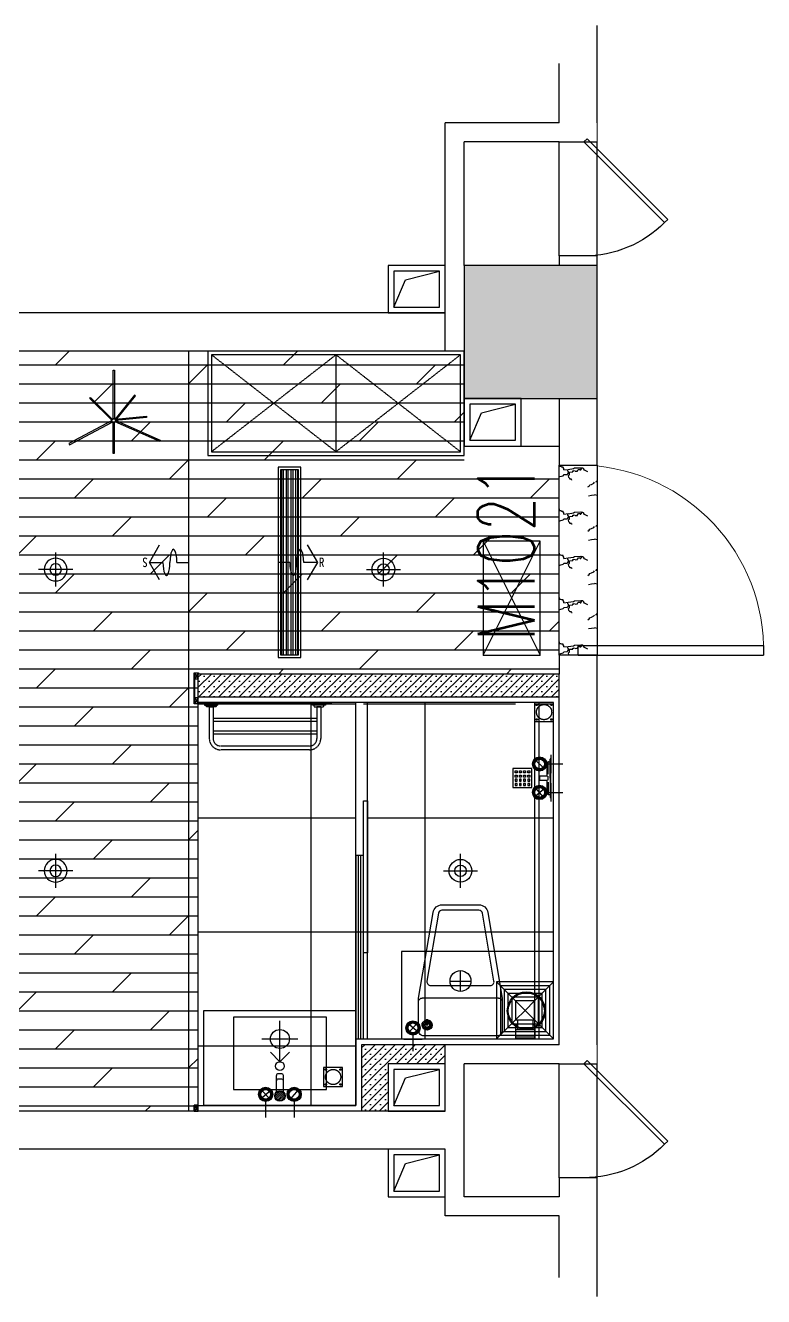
# Model space of a CAD drawing. Extents: x -153478 to 95136, y -45571 to 574449.
# Drawn here: x -2558 to 1326, y 8297 to 14986 of the extents above; entities that cross this region are included whole.
import ezdxf

# ---------------------------------------------------------------- set-up
doc = ezdxf.new("R2010")
doc.units = 0
doc.header["$LTSCALE"] = 10
doc.header["$MEASUREMENT"] = 0
doc.linetypes.add('DASH', pattern=[0.35, 0.25, -0.1])
doc.linetypes.add('HIDDENX2', pattern=[0.75, 0.5, -0.25])
doc.layers.get('0').update_dxf_attribs({"linetype": 'CONTINUOUS'})
for name, color, linetype in [('A 固定家具', 43, 'CONTINUOUS'), ('A 新建墙体', 160, 'CONTINUOUS'), ('A 活动家具', 43, 'CONTINUOUS'), ('A 装饰完成面', 6, 'CONTINUOUS'), ('A建筑墙体', 160, 'CONTINUOUS'), ('B门', 136, 'CONTINUOUS'), ('C地面分格', 136, 'CONTINUOUS'), ('C地面固定物', 30, 'CONTINUOUS'), ('C地面造型', 150, 'CONTINUOUS'), ('D天花分格', 136, 'CONTINUOUS'), ('D天花灯具', 1, 'CONTINUOUS'), ('D天花造型', 114, 'CONTINUOUS'), ('F-给排水点位', 1, 'CONTINUOUS'), ('K地漏', 43, 'CONTINUOUS'), ('PUB_HATCH', 251, 'CONTINUOUS'), ('WINDOW', 136, 'CONTINUOUS'), ('WINDOW_TEXT', 30, 'CONTINUOUS')]:
    doc.layers.add(name, color=color, linetype=linetype)
doc.layers.add('WALL', color=160, linetype='CONTINUOUS', lineweight=9)
doc.styles.add('-宋体', font='simhei.ttf', dxfattribs={"width": 0.8})
doc.styles.add('_TCH_WINDOW', font='SIMPLEX', dxfattribs={"height": 3.5, "bigfont": 'GBCBIG'})

# ---------------------------------------------------------------- blocks, each defined once
blk = doc.blocks.new('A$C653002DA')
at = {"color": 160}
for points in [[(0, 250), (0, 0), (300, 0), (300, 250)], [(30, 220), (30, 30), (270, 30), (270, 220)]]:
    blk.add_lwpolyline(points, close=True, dxfattribs=at)
at = {"color": 8}
blk.add_lwpolyline([(30, 30), (91.2, 175.1), (270, 220)], dxfattribs=at)
blk = doc.blocks.new('$DorLib2D$00000001')
for p, q in [((0.45, 0.975), (0.5, 0.975)), ((0.45, 0), (0.45, 0.975)), ((0.5, 0), (0.5, 0.975)), ((0.5, 0), (0.45, 0))]:
    blk.add_line(p, q)
at = {"lineweight": 13}
blk.add_arc((0.475, 0), 0.975, 91.46928, 180, dxfattribs=at)
blk = doc.blocks.new('_FZH')
at = {"color": 160}
blk.add_lwpolyline([(-0.5, -0.5), (0.5, -0.5), (0.5, 0.5), (-0.5, 0.5)], close=True, dxfattribs=at)
at = {"layer": 'PUB_HATCH', "color": 8}
blk.add_solid([(-0.5, -0.5), (0.5, -0.5), (-0.5, 0.5), (0.5, 0.5)], dxfattribs=at)
blk = doc.blocks.new('$DorLib2D$00000082')
for p, q in [((-0.207, 0.757), (-0.179, 0.785)), ((0.528, 0.078), (-0.179, 0.785)), ((0.5, 0.05), (-0.207, 0.757)), ((0.5, 0.05), (0.528, 0.078))]:
    blk.add_line(p, q)
blk.add_arc((0.5, 0.05), 1, 135, 180)
blk = doc.blocks.new('A$C55013820')
at = {"layer": 'A 活动家具', "linetype": 'Continuous'}
for p, q in [((0, 380), (0, 0)), ((490, 380), (0, 380)), ((226.6, 393.7), (226.6, 306.8)), ((263.4, 393.7), (263.4, 306.8)), ((490, 0), (490, 380)), ((235.8, 325.2), (254.2, 325.2)), ((235.8, 297.6), (254.2, 297.6)), ((0, 0), (490, 0))]:
    blk.add_line(p, q, dxfattribs=at)
for centre, radius in [((245, 414.2), 27.6), ((245, 256.8), 23)]:
    blk.add_circle(centre, radius, dxfattribs=at)
for centre, start, end in [((235.8, 334.3), 180, 270), ((235.8, 306.8), 180, 270), ((254.2, 334.3), 270, 0), ((254.2, 306.8), 270, 0)]:
    blk.add_arc(centre, 9.18, start, end, dxfattribs=at)
blk = doc.blocks.new('A$C106B13CD')
at = {"layer": 'A 活动家具'}
for p, q in [((200, 188), (0, 188)), ((200, 168), (0, 168)), ((200, 100), (0, 100)), ((20, 50), (20, 100)), ((180, 100), (180, 50))]:
    blk.add_line(p, q, dxfattribs=at)
blk.add_lwpolyline([(0, 60), (0, 190, -0.414214), (10, 200), (190, 200, -0.414214), (200, 190), (200, 60, -0.414214), (190, 50), (180, 50), (180, 8, -0.414214), (172, 0), (28, 0, -0.414214), (20, 8), (20, 50), (10, 50, -0.414214), (0, 60, -1)], format="xyb", dxfattribs=at)
blk = doc.blocks.new('4t3')
at = {"layer": 'A 活动家具', "ltscale": 0.25}
for p, q in [((-128005, 546315), (-128005, 546315)), ((-128005, 546188), (-128005, 546315)), ((-128001, 546318), (-127989, 546318)), ((-127985, 546145), (-127985, 546345)), ((-127981, 546348), (-127979, 546348)), ((-127975, 546303), (-127975, 546345)), ((-128375, 546245), (-128375, 546045)), ((-128175, 546245), (-128375, 546245)), ((-128351, 546221), (-128331, 546221)), ((-128351, 546201), (-128351, 546221)), ((-128331, 546201), (-128351, 546201)), ((-128331, 546221), (-128331, 546201)), ((-128307, 546221), (-128287, 546221)), ((-128307, 546201), (-128307, 546221)), ((-128287, 546201), (-128307, 546201)), ((-128287, 546221), (-128287, 546201)), ((-128263, 546221), (-128243, 546221)), ((-128263, 546201), (-128263, 546221)), ((-128243, 546201), (-128263, 546201)), ((-128243, 546221), (-128243, 546201)), ((-128219, 546221), (-128199, 546221)), ((-128219, 546201), (-128219, 546221)), ((-128199, 546201), (-128219, 546201)), ((-128199, 546221), (-128199, 546201)), ((-128175, 546045), (-128175, 546245)), ((-128015, 546165), (-128015, 546305)), ((-127981, 546203), (-127979, 546203)), ((-127979, 546203), (-127979, 546088)), ((-127975, 546303), (-127975, 546207)), ((-128375, 546045), (-128175, 546045)), ((-128351, 546177), (-128331, 546177)), ((-128351, 546157), (-128351, 546177)), ((-128331, 546157), (-128351, 546157)), ((-128351, 546133), (-128351, 546113)), ((-128331, 546133), (-128351, 546133)), ((-128351, 546113), (-128331, 546113)), ((-128351, 546089), (-128351, 546069)), ((-128331, 546089), (-128351, 546089)), ((-128351, 546069), (-128331, 546069)), ((-128331, 546177), (-128331, 546157)), ((-128331, 546113), (-128331, 546133)), ((-128331, 546069), (-128331, 546089)), ((-128307, 546177), (-128287, 546177)), ((-128307, 546157), (-128307, 546177)), ((-128287, 546157), (-128307, 546157)), ((-128307, 546133), (-128307, 546113)), ((-128287, 546133), (-128307, 546133)), ((-128307, 546113), (-128287, 546113)), ((-128307, 546089), (-128307, 546069)), ((-128287, 546089), (-128307, 546089)), ((-128307, 546069), (-128287, 546069)), ((-128287, 546177), (-128287, 546157)), ((-128287, 546113), (-128287, 546133)), ((-128287, 546069), (-128287, 546089)), ((-128263, 546177), (-128243, 546177)), ((-128263, 546157), (-128263, 546177)), ((-128243, 546157), (-128263, 546157)), ((-128263, 546133), (-128263, 546113)), ((-128243, 546133), (-128263, 546133)), ((-128263, 546113), (-128243, 546113)), ((-128263, 546089), (-128263, 546069)), ((-128243, 546089), (-128263, 546089)), ((-128263, 546069), (-128243, 546069)), ((-128243, 546177), (-128243, 546157)), ((-128243, 546113), (-128243, 546133)), ((-128243, 546069), (-128243, 546089)), ((-128219, 546177), (-128199, 546177)), ((-128219, 546157), (-128219, 546177)), ((-128199, 546157), (-128219, 546157)), ((-128219, 546133), (-128219, 546113)), ((-128199, 546133), (-128219, 546133)), ((-128219, 546113), (-128199, 546113)), ((-128219, 546089), (-128219, 546069)), ((-128199, 546089), (-128219, 546089)), ((-128219, 546069), (-128199, 546069)), ((-128199, 546177), (-128199, 546157)), ((-128199, 546113), (-128199, 546133)), ((-128199, 546069), (-128199, 546089)), ((-128015, 546165), (-128095, 546165)), ((-128095, 546165), (-128095, 546125)), ((-128095, 546125), (-128015, 546125)), ((-128015, 545985), (-128015, 546125)), ((-128005, 546125), (-128005, 546165)), ((-128005, 546102), (-128005, 545976)), ((-127985, 546145), (-127985, 545945)), ((-127981, 546088), (-127979, 546088)), ((-127975, 545987), (-127975, 546084)), ((-128005, 545975), (-128005, 545975)), ((-128001, 545972), (-127989, 545972)), ((-127981, 545941), (-127979, 545941)), ((-127975, 545987), (-127975, 545945))]:
    blk.add_line(p, q, dxfattribs=at)
for centre, radius, start, end in [((-128005, 546305), 10, 90, 180), ((-128005, 546305), 10, 90, 180), ((-128001, 546314), 4, 90, 180), ((-127989, 546314), 4, 360, 90), ((-127981, 546344), 4, 90, 180), ((-127979, 546344), 4, 360, 90), ((-127981, 546207), 4, 180, 270), ((-127979, 546207), 4, 270, 360), ((-127981, 546084), 4, 90, 180), ((-127979, 546084), 4, 360, 90), ((-128005, 545985), 10, 180, 270), ((-128001, 545976), 4, 180, 270), ((-127989, 545976), 4, 270, 360), ((-127981, 545945), 4, 180, 270), ((-127979, 545945), 4, 270, 360)]:
    blk.add_arc(centre, radius, start, end, dxfattribs=at)
blk = doc.blocks.new('A$C60AC6A6D')
at = {"layer": 'A 活动家具'}
blk.add_lwpolyline([(28.5, 689.7, 0.428333), (0, 661.2), (0, 490.4), (76, 39.6, 0.366124), (122.8, 0), (317.2, 0, 0.366124), (364.1, 39.6), (440, 490.4), (440, 661.2, 0.415921), (411.5, 689.7)], format="xyb", close=True, dxfattribs=at)
blk.add_lwpolyline([(48.8, 632.1), (48.8, 604.4), (39.6, 604.4), (39.6, 632.1)], close=True, dxfattribs=at)
blk.add_lwpolyline([(421, 490.4), (19, 490.4)], dxfattribs=at)
blk.add_lwpolyline([(317.2, 28.5), (122.8, 28.5, -0.366124), (104.1, 44.3), (43.8, 402.2, -0.463996), (62.5, 424.4), (377.5, 424.4, -0.463996), (396.3, 402.2), (336, 44.3, -0.366124), (317.2, 28.5)], format="xyb", dxfattribs=at)
for centre, radius, start, end in [((44.9, 632.1), 26.5, 278.44092, 258.35302), ((19, 509.4), 19, 180.00001, 270), ((421, 509.4), 19, 270, 0)]:
    blk.add_arc(centre, radius, start, end, dxfattribs=at)
at = {"layer": 'A 活动家具', "color": 49}
for radius, start, end in [(21.5, 280.42825, 255.5854), (16.5, 283.65152, 251.05894), (11.5, 289.82009, 242.20409)]:
    blk.add_arc((44.9, 632.1), radius, start, end, dxfattribs=at)
blk = doc.blocks.new('A$C266D7851')
at = {"layer": 'A 固定家具', "linetype": 'DASH'}
for p, q in [((0, 703.4), (0, 0)), ((0, 670.5), (8.9, 670.5)), ((0, 599.7), (0, 670.5)), ((8.9, 670.5), (8.9, 599.7)), ((17.9, 660), (8.9, 662.4)), ((8.9, 662.4), (8.9, 607.8)), ((8.9, 607.8), (17.9, 610.2)), ((17.9, 610.2), (17.9, 660)), ((17.9, 645.1), (17.9, 625.1)), ((17.9, 645.1), (183.4, 645.1)), ((17.9, 625.1), (183.4, 625.1)), ((78, 625.1), (78, 78.3)), ((94, 625.1), (94, 78.3)), ((145.3, 625.1), (145.3, 78.3)), ((161.3, 625.1), (161.3, 78.3)), ((8.9, 599.7), (0, 599.7)), ((223.4, 585.1), (223.4, 118.3)), ((243.4, 585.1), (243.4, 118.3)), ((0, 103.7), (0, 32.8)), ((8.9, 103.7), (0, 103.7)), ((8.9, 32.8), (8.9, 103.7)), ((8.9, 95.5), (17.9, 93.1)), ((8.9, 41), (8.9, 95.5)), ((17.9, 93.1), (17.9, 43.4)), ((17.9, 58.3), (17.9, 78.3)), ((17.9, 78.3), (183.4, 78.3)), ((0, 32.8), (8.9, 32.8)), ((17.9, 43.4), (8.9, 41)), ((17.9, 58.3), (183.4, 58.3))]:
    blk.add_line(p, q, dxfattribs=at)
for centre, radius, start, end in [((183.4, 585.1), 60, 0, 90), ((183.4, 585.1), 40, 0, 90), ((183.4, 118.3), 40, 270, 0), ((183.4, 118.3), 60, 270, 0)]:
    blk.add_arc(centre, radius, start, end, dxfattribs=at)
blk = doc.blocks.new('暗装筒灯')
at = {"color": 8}
for p, q in [((0, -90), (0, 90)), ((-90, 0), (90, 0))]:
    blk.add_line(p, q, dxfattribs=at)
blk.add_circle((0, 0), 60)
blk.add_circle((0, 0), 30, dxfattribs=at)
blk = doc.blocks.new('*U66')
blk.add_blockref('暗装筒灯', (0, 0))
blk = doc.blocks.new('QBLOCK2009110311334111')
at = {"layer": 'K地漏', "color": 43, "linetype": 'HIDDENX2', "ltscale": 50}
blk.add_lwpolyline([(-50, -50), (50, -50), (50, 50), (-50, 50)], close=True, dxfattribs=at)
at = {"layer": 'K地漏', "color": 49, "linetype": 'HIDDENX2', "ltscale": 50}
for centre, radius in [((-39.1, 39.1), 4), ((0, 0), 40), ((39.1, 39.1), 4), ((-39.1, -39.1), 4), ((39.1, -39.1), 4)]:
    blk.add_circle(centre, radius, dxfattribs=at)
blk = doc.blocks.new('出风方向图例')
blk.add_line((62.2, 0), (0, 0))
for points in [[(154.2, 92.4), (207, 0), (154.2, -92.4)], [(207, 0), (135.3, 0)]]:
    blk.add_lwpolyline(points)
for centre, major_axis in [((117, 0), (0, 68.6)), ((80.4, 0), (0, -68.6))]:
    blk.add_ellipse(centre, major_axis=major_axis, ratio=0.266667, start_param=4.712389, end_param=7.853982)
at = {"color": 0, "linetype": 'ByBlock', "style": '-宋体', "width": 0.85}
blk.add_attdef('出风方向', (215.1, -25.1), '', height=50, dxfattribs=at)
blk = doc.blocks.new('*U97')
at = {"color": 8}
for p, q in [((-150, 150), (-50, 50)), ((50, 50), (150, 150)), ((-150, -150), (-50, -50)), ((50, -50), (150, -150))]:
    blk.add_line(p, q, dxfattribs=at)
blk.add_lwpolyline([(-150, -150), (150, -150), (150, 150), (-150, 150)], close=True)
for points in [[(-130, -130), (130, -130), (130, 130), (-130, 130)], [(-110, -110), (110, -110), (110, 110), (-110, 110)], [(-90, -90), (90, -90), (90, 90), (-90, 90)], [(-70, -70), (70, -70), (70, 70), (-70, 70)], [(-50, -50), (50, -50), (50, 50), (-50, 50)]]:
    blk.add_lwpolyline(points, close=True, dxfattribs=at)
for points in [[(-50, 50), (0, 0), (-50, -50)], [(50, 50), (0, 0), (50, -50)]]:
    blk.add_lwpolyline(points, dxfattribs=at)
blk = doc.blocks.new('A$C2D563F3F')
at = {"layer": 'A 装饰完成面'}
h = blk.add_hatch(dxfattribs=at)
h.set_pattern_fill('ANSI31', color=256, scale=3)
h.set_pattern_definition([(45, (1671.7093, -9229.49336), (-0.265165043, 0.265165043), [])])
h.paths.add_polyline_path([(21, 26), (22, 26), (22, 32), (0, 32), (0, 0), (6, 0), (6, 1), (1, 1), (1, 31), (21, 31)])
at = {"layer": 'A 装饰完成面', "color": 250}
for p, q in [((1, 31), (21, 1)), ((21, 31), (1, 1))]:
    blk.add_line(p, q, dxfattribs=at)
at = {"layer": 'A 装饰完成面'}
blk.add_lwpolyline([(21, 26), (22, 26), (22, 32), (0, 32), (0, 0), (6, 0), (6, 1), (1, 1), (1, 31), (21, 31), (21, 26)], dxfattribs=at)
at = {"layer": 'A 装饰完成面', "color": 250}
blk.add_lwpolyline([(1, 1), (21, 1), (21, 31), (1, 31)], close=True, dxfattribs=at)
blk = doc.blocks.new('A$C54B01993')
at = {"layer": 'A 装饰完成面'}
h = blk.add_hatch(dxfattribs=at)
h.set_pattern_fill('ANSI31', color=256, scale=3)
h.set_pattern_definition([(45, (1671.70828, -9185.4984), (-0.265165043, 0.265165043), [])])
h.paths.add_polyline_path([(21, 1), (22, 1), (22, -5), (0, -5), (0, 157), (22, 157), (22, 151), (21, 151), (21, 156), (1, 156), (1, -4), (21, -4)])
at = {"layer": 'A 装饰完成面', "color": 250}
for p, q in [((21, 156), (1, 126)), ((1, 156), (21, 126)), ((21, 26), (1, -4)), ((1, 26), (21, -4))]:
    blk.add_line(p, q, dxfattribs=at)
at = {"layer": 'A 装饰完成面'}
blk.add_lwpolyline([(21, 1), (22, 1), (22, -5), (0, -5), (0, 157), (22, 157), (22, 151), (21, 151), (21, 156), (1, 156), (1, -4), (21, -4), (21, 1)], dxfattribs=at)
at = {"layer": 'A 装饰完成面', "color": 250}
for points in [[(1, 126), (21, 126), (21, 156), (1, 156)], [(1, -4), (21, -4), (21, 26), (1, 26)]]:
    blk.add_lwpolyline(points, close=True, dxfattribs=at)
blk = doc.blocks.new('暗装射灯(角度可调)')
at = {"color": 8, "linetype": 'ByBlock'}
for p, q in [((0, -1.9), (0, 1.9)), ((2.4, 0), (-1.9, 0))]:
    blk.add_line(p, q, dxfattribs=at)
blk.add_lwpolyline([(1.4, 1), (2.4, 0), (1.4, -1)], dxfattribs=at)
at = {"color": 0, "linetype": 'ByBlock'}
blk.add_circle((0, 0), 1, dxfattribs=at)
blk = doc.blocks.new('*U62')
at = {"xscale": 50, "yscale": 50, "zscale": 50}
blk.add_blockref('暗装射灯(角度可调)', (27895.3, -2006.6), dxfattribs=at)
blk = doc.blocks.new('冷水')
at = {"true_color": 0x0f87ff}
h = blk.add_hatch(color=150, dxfattribs=at)
edge = h.paths.add_edge_path(flags=17)
edge.add_arc((466933.4, -131996.8), 25.9, 0, 360)
edge = h.paths.add_edge_path()
edge.add_arc((466933.4, -131996.8), 37.5, 0, 360)
at = {"color": 150, "true_color": 0x0f87ff}
for p, q in [((466875, -131948.9), (466875, -132044.7)), ((466895.9, -131996.8), (466811.7, -131996.8)), ((466961.4, -132021.8), (466905.5, -131971.8)), ((466909, -132025.2), (466957.9, -131968.4))]:
    blk.add_line(p, q, dxfattribs=at)
for radius in [37.5, 25.9]:
    blk.add_circle((466933.4, -131996.8), radius, dxfattribs=at)
blk = doc.blocks.new('冷热水')
at = {"true_color": 0xff320a}
h = blk.add_hatch(color=20, dxfattribs=at)
edge = h.paths.add_edge_path()
edge.add_arc((466649.5, -131338.2), 37.5, 0, 360)
edge = h.paths.add_edge_path(flags=17)
edge.add_arc((466649.5, -131338.2), 25.9, 0, 360)
at = {"lineweight": 0}
h = blk.add_hatch(dxfattribs=at)
h.set_pattern_fill('ANSI31', color=8, scale=60, style=0)
edge = h.paths.add_edge_path()
edge.add_arc((466724.5, -131329.8), 25, 0, 360)
at = {"true_color": 0x0f87ff}
h = blk.add_hatch(color=150, dxfattribs=at)
edge = h.paths.add_edge_path(flags=17)
edge.add_arc((466799.5, -131338.2), 25.9, 0, 360)
edge = h.paths.add_edge_path()
edge.add_arc((466799.5, -131338.2), 37.5, 0, 360)
at = {"color": 20, "true_color": 0xff320a}
for p, q in [((466649.5, -131300.7), (466649.5, -131216.4)), ((466601.6, -131279.8), (466697.4, -131279.8)), ((466624.5, -131366.1), (466674.5, -131310.2))]:
    blk.add_line(p, q, dxfattribs=at)
at = {"color": 150, "true_color": 0x0f87ff}
for p, q in [((466799.5, -131300.7), (466799.5, -131216.4)), ((466751.6, -131279.8), (466847.4, -131279.8)), ((466827.9, -131313.7), (466771.1, -131362.6)), ((466824.5, -131366.1), (466774.5, -131310.2))]:
    blk.add_line(p, q, dxfattribs=at)
at = {"color": 20, "true_color": 0xff320a}
for radius in [37.5, 25.9]:
    blk.add_circle((466649.5, -131338.2), radius, dxfattribs=at)
at = {"color": 32, "true_color": 0xd77416}
blk.add_circle((466724.5, -131329.8), 25, dxfattribs=at)
at = {"color": 150, "true_color": 0x0f87ff}
for radius in [37.5, 25.9]:
    blk.add_circle((466799.5, -131338.2), radius, dxfattribs=at)
blk = doc.blocks.new('面盆')
at = {"layer": 'F-给排水点位', "lineweight": 0}
blk.add_blockref('冷热水', (-466726.3, 131543.8), dxfattribs=at)
blk = doc.blocks.new('A$C759861F2')
at = {"true_color": 0xff320a}
h = blk.add_hatch(color=20, dxfattribs=at)
edge = h.paths.add_edge_path()
edge.add_arc((37.5, 197.9), 37.5, 0, 360)
edge = h.paths.add_edge_path(flags=17)
edge.add_arc((37.5, 197.9), 25.9, 0, 360)
at = {"true_color": 0x0f87ff}
h = blk.add_hatch(color=150, dxfattribs=at)
edge = h.paths.add_edge_path(flags=17)
edge.add_arc((37.5, 47.9), 25.9, 0, 360)
edge = h.paths.add_edge_path()
edge.add_arc((37.5, 47.9), 37.5, 0, 360)
at = {"color": 20, "true_color": 0xff320a}
for p, q in [((9.6, 222.9), (65.4, 172.9)), ((95.9, 245.8), (95.9, 150)), ((75, 197.9), (159.3, 197.9))]:
    blk.add_line(p, q, dxfattribs=at)
at = {"color": 150, "true_color": 0x0f87ff}
for p, q in [((9.6, 22.9), (65.4, 72.9)), ((62, 19.5), (13, 76.3)), ((95.9, 95.8), (95.9, 0)), ((75, 47.9), (159.3, 47.9))]:
    blk.add_line(p, q, dxfattribs=at)
at = {"color": 20, "true_color": 0xff320a}
for radius in [37.5, 25.9]:
    blk.add_circle((37.5, 197.9), radius, dxfattribs=at)
at = {"color": 150, "true_color": 0x0f87ff}
for radius in [37.5, 25.9]:
    blk.add_circle((37.5, 47.9), radius, dxfattribs=at)
blk = doc.blocks.new('*U897')
at = {"color": 8}
for p, q in [((-487.5, 42.5), (487.5, 42.5)), ((-487.5, 32.5), (487.5, 32.5)), ((-487.5, 17.5), (487.5, 17.5)), ((-487.5, 7.5), (487.5, 7.5)), ((-487.5, -7.5), (487.5, -7.5)), ((-487.5, -17.5), (487.5, -17.5)), ((-487.5, -32.5), (487.5, -32.5)), ((-487.5, -42.5), (487.5, -42.5))]:
    blk.add_line(p, q, dxfattribs=at)
for points in [[(500, 60), (-500, 60), (-500, -60), (500, -60)], [(487.5, 47.5), (-487.5, 47.5), (-487.5, -47.5), (487.5, -47.5)]]:
    blk.add_lwpolyline(points, close=True)

msp = doc.modelspace()

# ---------------------------------------------------------------- hatches: boundary and pattern name
at = {"layer": 'A 新建墙体'}
h = msp.add_hatch(dxfattribs=at)
h.set_pattern_fill('SACNCR', color=148, scale=400)
h.paths.add_polyline_path([(250.9, 11572.7), (-1649.1, 11572.7), (-1649.1, 11452.7), (250.9, 11452.7)])
h = msp.add_hatch(dxfattribs=at)
h.set_pattern_fill('SACNCR', color=148, scale=400)
h.paths.add_polyline_path([(-349.1, 9622.7), (-789.1, 9622.7), (-789.1, 9272.7), (-649.1, 9272.7), (-649.1, 9522.7), (-349.1, 9522.7)])
at = {"layer": 'C地面分格', "linetype": 'ByBlock'}
h = msp.add_hatch(dxfattribs=at)
h.set_pattern_fill('DOLMIT', color=148, scale=400)
edge = h.paths.add_edge_path()
edge.add_line((250.9, 12672.7), (250.9, 11572.7))
edge.add_line((250.9, 11572.7), (-1649.1, 11572.7))
edge.add_line((-1649.1, 11572.7), (-1649.1, 9272.7))
edge.add_line((-1649.1, 9272.7), (-8249.1, 9272.7))
edge.add_line((-8249.1, 9272.7), (-8249.1, 13272.7))
edge.add_line((-8249.1, 13272.7), (-7367.1, 13272.7))
edge.add_line((-7367.1, 13272.7), (-7367.1, 12954.7))
edge.add_line((-7367.1, 12954.7), (-3099.1, 12954.7))
edge.add_line((-3099.1, 12954.7), (-3099.1, 13272.7))
edge.add_line((-3099.1, 13272.7), (-249.1, 13272.7))
edge.add_line((-249.1, 13272.7), (-249.1, 12672.7))
edge.add_line((-249.1, 12672.7), (250.9, 12672.7))
h = msp.add_hatch(dxfattribs=at)
h.set_pattern_fill('LS3', color=250, scale=400, pattern_type=2)
h.set_pattern_definition([(180, (97.14, 153.18), (-400, 233.1003), [3.8095, -396.1904]), (162.06062, (106.667, 187.59), (-799.999997, 233.10033), [18.019, -3765.9465]), (0, (85.71, 144.3), (400, 233.1003), [11.4286, -388.5714]), (30.2315, (0, 203.13), (400, 2e-05), [8.8184, -454.146]), (55.5343, (7.62, 207.57), (400, 699.30096), [6.7316, -1406.914]), (19.2722, (11.43, 213.12), (800, 233.10033), [10.089, -2108.642]), (30.2315, (20.95, 216.45), (400, 2e-05), [13.2275, -449.7365]), (49.3704, (32.38, 223.11), (1e-06, 233.1003), [5.85, -608.432]), (19.2722, (66.667, 229.77), (800, 233.10033), [10.089, -2108.642]), (16.2448, (59.05, 227.55), (400, 233.1003), [7.936, -825.332]), (105.9605, (62.86, 214.23), (5e-06, 233.10032), [13.854, -1440.8236]), (137.0035, (72.38, 205.35), (-799.99999, 699.30097), [13.0214, -2721.478]), (149.7685, (76.2, 203.13), (-400, 7e-06), [4.409, -458.555]), (90, (76.2, 197.6), (400, -2e-14), [5.55, -227.55]), (130.6296, (80, 193.14), (3e-06, 233.1003), [5.85, -608.432]), (90, (43.8, 227.55), (400, -2e-14), [4.44, -228.66]), (180, (53.33, 232), (-400, 233.1003), [9.524, -390.476]), (180, (62.86, 232), (-400, 233.1003), [9.524, -390.476]), (6.64784, (80, 192.03), (400, 1e-05), [9.588, -2003.95]), (158.7688, (85.714, 144.3), (-400, 233.10032), [6.1304, -1281.248]), (149.7685, (80, 146.52), (-400, 7e-06), [4.409, -458.555]), (119.7695, (76.19, 148.74), (-2e-05, 233.1003), [3.836, -801.7826]), (149.7685, (74.29, 152.07), (-400, 7e-06), [4.409, -458.555]), (172.62125, (70.476, 154.29), (-1600.000004, 233.1003), [17.286, -3612.775]), (165.47944, (53.333, 156.51), (-800, 233.10032), [17.7085, -3701.078]), (4.16629, (20.952, 159.84), (400, 2e-05), [15.2785, -3193.2]), (10.9928, (3.81, 156.51), (400, 3e-05), [17.463, -1204.967]), (99.7371, (300.952, 18.87), (-4e-06, 233.10032), [11.262, -2353.812]), (4.44296, (211.429, 18.87), (2800, 233.100322), [28.6575, -5989.427]), (135.83554, (306.667, 13.32), (-400, 466.20063), [7.966, -1664.874]), (90, (306.67, 11.1), (400, -2e-14), [2.22, -230.88]), (180, (314.29, 11.1), (-400, 233.1003), [7.619, -392.381]), (90, (314.3, 7.77), (400, -2e-14), [3.33, -229.77]), (16.2448, (314.29, 7.77), (400, 233.1003), [3.968, -829.3]), (90, (211.43, 16.65), (400, -2e-14), [2.22, -230.88]), (60.2305, (209.52, 13.32), (-1e-06, 233.1003), [3.836, -801.7826]), (41.15756, (205.71, 9.99), (400, 466.20064), [5.06, -1057.4946]), (49.3704, (203.81, 7.77), (1e-06, 233.1003), [2.925, -611.3574]), (4.7589, (177.143, 5.55), (400, 8e-06), [26.759, -2782.927]), (90, (177.14, 3.33), (400, -2e-14), [2.22, -230.88]), (0, (175.24, 3.33), (400, 233.1003), [1.905, -398.095]), (90, (175.24, 0), (400, -2e-14), [3.33, -229.77]), (44.16446, (346.667, 56.61), (400, 466.20064), [7.966, -1664.874]), (1.9633, (331.429, 69.93), (400.000001, 1.4e-05), [32.4, -6771.594]), (90, (346.67, 53.3), (400, -2e-14), [3.33, -229.77]), (4.7589, (333.333, 52.17), (400, 8e-06), [13.3795, -2796.3066]), (158.7688, (333.33, 52.17), (-400, 233.10032), [6.1304, -1281.248]), (0, (321.9, 54.4), (400, 233.1003), [5.714, -394.286]), (90, (321.9, 48.84), (400, -2e-14), [5.55, -227.55]), (3.70474, (304.762, 47.73), (399.999997, 3e-05), [17.179, -3590.36]), (90, (304.76, 33.3), (400, -2e-14), [14.43, -218.67]), (0, (302.86, 33.3), (400, 233.1003), [1.905, -398.095]), (41.15756, (299.05, 29.97), (400, 466.20064), [5.06, -1057.4946]), (90, (295.24, 53.3), (400, -2e-14), [8.88, -224.22]), (138.84244, (299.05, 49.95), (-400, 466.20064), [5.06, -1057.4946]), (90, (299.05, 44.4), (400, -2e-14), [5.55, -227.55]), (55.5343, (295.24, 38.85), (400, 699.30096), [6.7316, -1406.914]), (41.15756, (291.43, 35.52), (400, 466.20064), [5.06, -1057.4946]), (4.16629, (276.19, 34.41), (400, 2e-05), [15.2785, -3193.2]), (44.16446, (270.476, 28.86), (400, 466.20064), [7.966, -1664.874]), (14.52055, (253.333, 24.42), (800, 233.10032), [17.7085, -3701.078]), (0, (240, 24.42), (400, 233.1003), [13.333, -386.6666]), (90, (240, 21.1), (400, -2e-14), [3.33, -229.77]), (90, (97.14, 147.63), (400, -2e-14), [5.55, -227.55]), (180, (100.95, 147.63), (-400, 233.1003), [3.8095, -396.1904]), (30.2315, (100.95, 147.63), (400, 2e-05), [6.614, -456.35]), (60.2305, (106.67, 150.96), (-1e-06, 233.1003), [3.836, -801.7826]), (90, (108.57, 154.3), (400, -2e-14), [2.22, -230.88]), (49.3704, (108.57, 156.51), (1e-06, 233.1003), [8.7755, -605.507]), (71.0578, (114.286, 163.17), (3e-07, 233.1003), [5.868, -1226.3635]), (90, (116.2, 168.72), (400, -2e-14), [11.1, -222]), (41.15756, (112.38, 176.49), (400, 466.20064), [5.06, -1057.4946]), (94.26686, (114.286, 150.96), (-2e-05, 233.100317), [25.601, -5350.607]), (180, (118.1, 150.96), (-400, 233.1003), [3.8095, -396.1904]), (105.9605, (118.095, 150.96), (5e-06, 233.10032), [6.927, -1447.751]), (30.2315, (116.2, 157.62), (400, 2e-05), [4.409, -458.555]), (30.2315, (120, 159.84), (400, 2e-05), [2.2046, -460.7595]), (90, (121.9, 157.62), (400, -2e-14), [3.33, -229.77]), (149.7685, (125.71, 155.4), (-400, 7e-06), [4.409, -458.555]), (90, (125.7, 152.07), (400, -2e-14), [3.33, -229.77]), (180, (129.52, 152.07), (-400, 233.1003), [3.8095, -396.1904]), (60.2305, (129.52, 152.07), (-1e-06, 233.1003), [3.836, -801.7826]), (71.0578, (131.43, 155.4), (3e-07, 233.1003), [5.868, -1226.3635]), (90, (133.33, 160.95), (400, -2e-14), [3.33, -229.77]), (0, (131.43, 164.28), (400, 233.1003), [1.905, -398.095]), (49.3704, (125.71, 157.62), (1e-06, 233.1003), [8.7755, -605.507]), (90, (125.7, 137.64), (400, -2e-14), [19.98, -213.12]), (90, (125.7, 137.64), (400, -2e-14), [3.33, -229.77]), (30.2315, (125.71, 140.97), (400, 2e-05), [4.409, -458.555]), (90, (129.52, 143.2), (400, -2e-14), [3.33, -229.77]), (90, (129.52, 132.1), (400, -2e-14), [14.43, -218.67]), (64.9204, (129.524, 132.09), (400, 932.40128), [13.481, -2817.5306]), (44.16446, (135.24, 144.3), (400, 466.20064), [7.966, -1664.874]), (180, (146.67, 149.85), (-400, 233.1003), [5.714, -394.286]), (30.2315, (106.67, 187.6), (400, 2e-05), [2.2046, -460.7595]), (90, (108.57, 185.37), (400, -2e-14), [3.33, -229.77]), (180, (112.38, 185.37), (-400, 233.1003), [3.8095, -396.1904]), (135.83554, (118.095, 179.82), (-400, 466.20063), [7.966, -1664.874]), (10.9928, (118.095, 179.82), (400, 3e-05), [5.821, -1216.609]), (90, (123.8, 177.6), (400, -2e-14), [3.33, -229.77]), (180, (127.62, 177.6), (-400, 233.1003), [3.8095, -396.1904]), (130.6296, (129.52, 175.38), (3e-06, 233.1003), [2.925, -611.3574]), (90, (129.52, 169.83), (400, -2e-14), [5.55, -227.55]), (138.84244, (133.33, 166.5), (-400, 466.20064), [5.06, -1057.4946]), (90, (133.33, 164.3), (400, -2e-14), [2.22, -230.88]), (180, (139.05, 164.28), (-400, 233.1003), [5.714, -394.286]), (124.4657, (142.86, 158.73), (-400, 699.30096), [6.7316, -1406.914]), (108.9422, (148.57, 142.08), (-3e-05, 233.1003), [17.603, -1214.628]), (180, (154.29, 142.08), (-400, 233.1003), [5.714, -394.286]), (149.7685, (158.1, 139.86), (-400, 7e-06), [4.409, -458.555]), (90, (158.1, 127.65), (400, -2e-14), [12.21, -220.89]), (3.922, (158.095, 127.65), (3200, 233.100321), [32.457, -6783.505]), (155.61756, (224.762, 114.33), (-1600, 699.300966), [37.643, -3914.8817]), (139.57854, (249.524, 93.24), (-800.000017, 699.300943), [32.526, -6797.9356]), (102.88744, (253.333, 76.59), (-400.00001, 1864.802566), [17.08, -3569.777]), (180, (259.05, 76.6), (-400, 233.1003), [5.714, -394.286]), (158.7688, (264.76, 74.37), (-400, 233.10032), [6.1304, -1281.248]), (180, (270.48, 74.37), (-400, 233.1003), [5.714, -394.286]), (90, (270.48, 72.15), (400, -2e-14), [2.22, -230.88]), (124.4657, (274.286, 66.6), (-400, 699.30096), [6.7316, -1406.914]), (90, (274.3, 59.94), (400, -2e-14), [6.66, -226.44]), (5.54746, (274.286, 59.94), (400, 2e-05), [22.965, -2388.3287]), (8.83312, (297.143, 62.16), (1599.999996, 233.100354), [28.9144, -6043.101]), (30.2315, (325.71, 66.6), (400, 2e-05), [6.614, -456.35]), (3.03254, (118.095, 137.64), (400, 2.3e-05), [41.9635, -4364.2064]), (165.47944, (118.095, 137.64), (-800, 233.10032), [17.7085, -3701.078]), (149.7685, (100.95, 142.08), (-400, 7e-06), [4.409, -458.555]), (0, (365.71, 65.5), (400, 233.1003), [3.8095, -396.1904]), (90, (365.7, 63.27), (400, -2e-14), [2.22, -230.88]), (60.2305, (363.81, 59.94), (-1e-06, 233.1003), [3.836, -801.7826]), (0, (360, 59.94), (400, 233.1003), [3.8095, -396.1904]), (90, (360, 59.94), (400, -2e-14), [2.22, -230.88]), (0, (352.38, 62.16), (400, 233.1003), [7.619, -392.381]), (130.6296, (365.71, 68.82), (3e-06, 233.1003), [2.925, -611.3574]), (180, (375.24, 68.82), (-400, 233.1003), [9.524, -390.476]), (130.6296, (377.14, 66.6), (3e-06, 233.1003), [2.925, -611.3574]), (124.4657, (380.95, 61.05), (-400, 699.30096), [6.7316, -1406.914]), (90, (380.95, 57.72), (400, -2e-14), [3.33, -229.77]), (158.7688, (386.67, 55.5), (-400, 233.10032), [6.1304, -1281.248]), (153.45784, (400, 48.84), (-400.000006, 233.10031), [14.904, -3114.966])])
h.paths.add_polyline_path([(450.9, 12672.7), (250.9, 12672.7), (250.9, 11672.7), (450.9, 11672.7)])
h = msp.add_hatch(dxfattribs=at)
h.set_pattern_fill('_USER', color=148, scale=600, double=1, pattern_type=0)
h.set_pattern_definition([(0, (-1655.8, 11416), (0, 600), []), (90, (-1655.8, 11416), (-600, 4e-14), [])])
h.paths.add_polyline_path([(-819.1, 10625), (-819.1, 11422.7), (-1649.1, 11422.7), (-1649.1, 9302.7), (-819.1, 9302.7), (-819.1, 9652.7), (220.9, 9652.7), (220.9, 11422.7), (-779.1, 11422.7), (-779.1, 11140), (-759.1, 11140), (-759.1, 10340), (-779.1, 10340), (-779.1, 10625)])
h.paths.add_polyline_path([(-1019.1, 9502.7), (-919.1, 9502.7), (-919.1, 9402.7), (-1019.1, 9402.7)], flags=16)
edge = h.paths.add_edge_path(flags=0)
edge.add_arc((-1008.2, 9491.8), 4, 0, 360)
edge = h.paths.add_edge_path(flags=0)
edge.add_arc((-969.1, 9452.7), 40, 0, 360)
edge = h.paths.add_edge_path(flags=0)
edge.add_arc((-930, 9491.8), 4, 0, 360)
h.paths.add_polyline_path([(20.9, 11322.7), (20.9, 11422.7), (120.9, 11422.7), (120.9, 11322.7)], flags=16)
edge = h.paths.add_edge_path(flags=0)
edge.add_arc((31.8, 11333.5), 4, 0, 360)
edge = h.paths.add_edge_path(flags=0)
edge.add_arc((70.9, 11372.7), 40, 0, 360)
edge = h.paths.add_edge_path(flags=0)
edge.add_arc((31.8, 11411.8), 4, 0, 360)
edge = h.paths.add_edge_path(flags=0)
edge.add_arc((-1008.2, 9413.5), 4, 0, 360)
edge = h.paths.add_edge_path(flags=0)
edge.add_arc((-930, 9413.5), 4, 0, 360)
edge = h.paths.add_edge_path(flags=0)
edge.add_arc((110, 11333.5), 4, 0, 360)
edge = h.paths.add_edge_path(flags=0)
edge.add_arc((110, 11411.8), 4, 0, 360)

# ---------------------------------------------------------------- linework, layer by layer
at = {"layer": 'A 固定家具', "linetype": 'DASH'}
msp.add_line((-924.1, 13252.7), (-924.1, 12742.7), dxfattribs=at)
at = {"layer": 'A 固定家具'}
for points in [[(-249.1, 13272.7), (-1599.1, 13272.7), (-1599.1, 12722.7), (-249.1, 12722.7)], [(-269.1, 13252.7), (-1579.1, 13252.7), (-1579.1, 12742.7), (-269.1, 12742.7)]]:
    msp.add_lwpolyline(points, close=True, dxfattribs=at)
at = {"layer": 'A 固定家具', "linetype": 'DASH'}
for points in [[(-269.1, 13252.7), (-924.1, 12742.7), (-1579.1, 13252.7)], [(-269.1, 12742.7), (-924.1, 13252.7), (-1579.1, 12742.7)]]:
    msp.add_lwpolyline(points, dxfattribs=at)
at = {"layer": 'A 新建墙体'}
for p, q in [((250.9, 11572.7), (-1649.1, 11572.7)), ((-1649.1, 11452.7), (-1649.1, 11572.7)), ((250.9, 11452.7), (250.9, 11572.7)), ((-1649.1, 11452.7), (250.9, 11452.7))]:
    msp.add_line(p, q, dxfattribs=at)
msp.add_lwpolyline([(-349.1, 9622.7), (-789.1, 9622.7), (-789.1, 9272.7)], dxfattribs=at)
at = {"layer": 'A 活动家具'}
for points in [[(-2089.2, 12916.3), (-2096.7, 12916.3), (-2096.7, 13171.7), (-2089.2, 13171.7)], [(-2099.8, 12912.7), (-2104.4, 12908.1), (-2220.2, 13023), (-2215.6, 13027.6)], [(-2086.8, 12913.4), (-2081.8, 12909.3), (-1979.1, 13036), (-1984.1, 13040.1)], [(-2083.7, 12907.5), (-2084.3, 12914), (-1922, 12929.6), (-1921.3, 12923.1)], [(-2101, 12898.7), (-2104.5, 12905.4), (-2330.3, 12786), (-2326.8, 12779.4)], [(-2097.2, 12897.3), (-2090.7, 12897.3), (-2090.7, 12734.1), (-2097.2, 12734.1)], [(-2085.2, 12899.3), (-2082.1, 12906.2), (-1848.6, 12802.8), (-1851.6, 12795.9)], [(-1619.1, 9302.7), (-1619.1, 9802.7), (-819.1, 9802.7), (-819.1, 9302.7)]]:
    msp.add_lwpolyline(points, close=True, dxfattribs=at)
at = {"layer": 'A 活动家具', "linetype": 'DASH'}
msp.add_lwpolyline([(-579.1, 10112.7), (-579.1, 9652.7), (220.9, 9652.7), (220.9, 10112.7)], close=True, dxfattribs=at)
at = {"layer": 'A 活动家具'}
for centre, radius in [((-2093, 12906.3), 10), ((77.4, 9801.3, 0), 100), ((77.4, 9801.3, 0), 95)]:
    msp.add_circle(centre, radius, dxfattribs=at)
at = {"layer": 'A 装饰完成面', "color": 6}
msp.add_lwpolyline([(50.9, 12772.7), (50.9, 12772.7), (250.9, 12772.7)], dxfattribs=at)
at = {"layer": 'A 装饰完成面'}
msp.add_lwpolyline([(-1649.1, 9272.7), (-1649.1, 9302.7), (-819.1, 9302.7), (-819.1, 9652.7), (220.9, 9652.7), (220.9, 11422.7), (-1649.1, 11422.7), (-1649.1, 11452.7)], dxfattribs=at)
at = {"layer": 'A建筑墙体'}
for p, q in [((450.9, 14472.7), (450.9, 14985.8)), ((250.9, 14472.7), (250.9, 14785.8)), ((250.9, 14472.7), (-349.1, 14472.7)), ((-349.1, 13472.7), (-349.1, 14472.7)), ((250.9, 14372.7), (-249.1, 14372.7)), ((-249.1, 13722.7), (-249.1, 14372.7)), ((250.9, 14372.7), (450.9, 14372.7)), ((450.9, 13772.7), (250.9, 13772.7)), ((250.9, 13772.7), (250.9, 13722.7)), ((450.9, 13722.7), (450.9, 13772.7)), ((-349.1, 13472.7), (-6549.1, 13472.7)), ((-349.1, 13272.7), (-349.1, 13472.7)), ((-249.1, 13272.7), (-6549.1, 13272.7)), ((250.9, 13022.7), (250.9, 12672.7)), ((450.9, 12672.7), (450.9, 13022.7)), ((250.9, 12672.7), (450.9, 12672.7)), ((250.9, 11672.7), (250.9, 11572.7)), ((450.9, 11472.7), (450.9, 11672.7)), ((250.9, 9622.7), (250.9, 11452.7)), ((450.9, 9622.7), (450.9, 11472.7)), ((250.9, 9622.7), (-349.1, 9622.7)), ((-349.1, 9272.7), (-349.1, 9622.7)), ((250.9, 9522.7), (-249.1, 9522.7)), ((-249.1, 9172.7), (-249.1, 9522.7)), ((250.9, 9522.7), (450.9, 9522.7)), ((-349.1, 9272.7), (-8449.1, 9272.7)), ((-249.1, 8822.7), (-249.1, 9172.7)), ((-349.1, 9072.7), (-8449.1, 9072.7)), ((-349.1, 8722.7), (-349.1, 9072.7)), ((450.9, 8922.7), (250.9, 8922.7)), ((250.9, 8922.7), (250.9, 8822.7)), ((450.9, 8722.7), (450.9, 8922.7)), ((250.9, 8822.7), (-249.1, 8822.7)), ((250.9, 8722.7), (-349.1, 8722.7)), ((250.9, 8397.4), (250.9, 8722.7)), ((450.9, 8297.4), (450.9, 8722.7))]:
    msp.add_line(p, q, dxfattribs=at)
at = {"layer": 'B门'}
for p, q in [((250.9, 8922.7), (250.9, 9522.7)), ((450.9, 8922.7), (450.9, 9522.7))]:
    msp.add_line(p, q, dxfattribs=at)
at = {"layer": 'C地面分格', "linetype": 'ByBlock'}
for p, q in [((-1649.1, 9272.7), (-1649.1, 11452.7)), ((-819.1, 9652.7), (-819.1, 11422.7)), ((-759.1, 9652.7), (-759.1, 11422.7))]:
    msp.add_line(p, q, dxfattribs=at)
msp.add_lwpolyline([(220.9, 11422.7), (120.9, 11422.7), (120.9, 9652.7), (220.9, 9652.7)], close=True, dxfattribs=at)
at = {"layer": 'C地面固定物'}
for p, q in [((-819.1, 10620.4), (-779.1, 10620.4)), ((-819.1, 10620.4), (-819.1, 9652.7)), ((-779.1, 9652.7), (-779.1, 10620.4))]:
    msp.add_line(p, q, dxfattribs=at)
at = {"layer": 'C地面固定物', "color": 136}
for p, q in [((-805.1, 9652.7), (-805.1, 10620.4)), ((-793.1, 9652.7), (-793.1, 10620.4))]:
    msp.add_line(p, q, dxfattribs=at)
at = {"layer": 'C地面固定物'}
msp.add_lwpolyline([(-779.1, 10905.3), (-759.1, 10905.3), (-759.1, 10105.3), (-779.1, 10105.3)], close=True, dxfattribs=at)
at = {"layer": 'C地面造型', "linetype": 'ByBlock'}
msp.add_lwpolyline([(250.9, 12672.7), (450.9, 12672.7), (450.9, 11672.7), (250.9, 11672.7)], close=True, dxfattribs=at)
at = {"layer": 'D天花分格', "linetype": 'ByBlock'}
for p, q in [((-149.1, 12272.7), (150.9, 11672.7)), ((-149.1, 11672.7), (150.9, 12272.7))]:
    msp.add_line(p, q, dxfattribs=at)
msp.add_lwpolyline([(-149.1, 11672.7), (150.9, 11672.7), (150.9, 12272.7), (-149.1, 12272.7)], close=True, dxfattribs=at)
at = {"layer": 'D天花造型', "linetype": 'ByBlock'}
msp.add_line((-1699.1, 9272.7), (-1699.1, 13272.7), dxfattribs=at)
at = {"layer": 'F-给排水点位', "color": 32, "true_color": 0xd77416}
for p, q in [((-269.1, 9902.7), (-269.1, 10012.7)), ((-324.1, 9957.7), (-214.1, 9957.7))]:
    msp.add_line(p, q, dxfattribs=at)
msp.add_circle((-269.1, 9957.7), 55, dxfattribs=at)
at = {"layer": 'WALL'}
for p, q in [((450.9, 14372.7), (450.9, 14472.7)), ((-1499.1, 13272.7), (-1599.1, 13272.7)), ((-1499.1, 13272.7), (-1399.1, 13272.7)), ((450.9, 11672.7), (250.9, 11672.7)), ((450.9, 9522.7), (450.9, 9622.7))]:
    msp.add_line(p, q, dxfattribs=at)
at = {"layer": 'WINDOW'}
for p, q in [((250.9, 13772.7, 300), (250.9, 14372.7, 300)), ((450.9, 13772.7, 300), (450.9, 14372.7, 300))]:
    msp.add_line(p, q, dxfattribs=at)

# ---------------------------------------------------------------- block references
at = {"linetype": 'ByBlock'}
for name, p in [('A$C54B01993', (-1670.1, 11421.7)), ('A$C2D563F3F', (-1671.1, 9272.6))]:
    msp.add_blockref(name, p, dxfattribs=at)
at = {"layer": 'A 活动家具', "linetype": 'ByBlock', "rotation": 270}
msp.add_blockref('A$C266D7851', (-1649.1, 11417.7), dxfattribs=at)
at = {"layer": 'A 活动家具', "xscale": 0.5, "yscale": 0.5, "zscale": 0.5}
msp.add_blockref('4t3', (64194.7, -262047.4), dxfattribs=at)
at = {"layer": 'A 活动家具', "xscale": -1, "rotation": 180.0000001006362}
msp.add_blockref('A$C60AC6A6D', (-489.1, 10358.6), dxfattribs=at)
at = {"layer": 'A 活动家具', "rotation": 180}
msp.add_blockref('A$C55013820', (-974.1, 9767.1), dxfattribs=at)
at = {"layer": 'A 活动家具', "xscale": 0.5, "yscale": 0.5, "zscale": 0.5, "rotation": 180}
msp.add_blockref('A$C106B13CD', (122, 9752.7), dxfattribs=at)
at = {"layer": 'A建筑墙体'}
for p in [(-649.1, 13472.7), (-249.1, 12772.7), (-649.1, 9272.7), (-649.1, 8822.7)]:
    msp.add_blockref('A$C653002DA', p, dxfattribs=at)
at = {"layer": 'A建筑墙体', "color": 3, "xscale": 700.0000000003163, "yscale": 699.9992202254759, "zscale": 699.9992202254759, "rotation": 269.9999999464082}
msp.add_blockref('_FZH', (100.9, 13372.7), dxfattribs=at)
at = {"layer": 'B门'}
ref = msp.add_blockref('$DorLib2D$00000001', (350.9, 12172.7), dxfattribs=dict(at, xscale=1000, yscale=1000, zscale=-1000, rotation=270.0000001188559))
ref.add_attrib('A', 'M1021', (119.8, 11747.7), dxfattribs={"layer": 'WINDOW_TEXT', "height": 297.5, "rotation": 90, "style": '_TCH_WINDOW', "width": 0.705882})
at = {"layer": 'B门', "xscale": 600, "yscale": -600, "zscale": 600, "rotation": 89.99999988117006}
msp.add_blockref('$DorLib2D$00000082', (350.9, 9222.7), dxfattribs=at)
at = {"layer": 'D天花灯具', "rotation": 270}
for name, p in [('*U897', (-1169.1, 12160.7)), ('*U62', (787.5, 37548))]:
    msp.add_blockref(name, p, dxfattribs=at)
at = {"layer": 'D天花灯具', "rotation": 180}
msp.add_blockref('出风方向图例', (-1699.1, 12160.7), dxfattribs=at).add_auto_attribs({'出风方向': 'S'})
at = {"layer": 'D天花灯具'}
msp.add_blockref('出风方向图例', (-1229.1, 12160.7), dxfattribs=at).add_auto_attribs({'出风方向': 'R'})
at = {"layer": 'D天花灯具', "xscale": -1}
for p in [(-2399.1, 12122.7), (-2399.1, 10537.7)]:
    msp.add_blockref('*U66', p, dxfattribs=at)
at = {"layer": 'D天花灯具'}
for name, p in [('*U66', (-674.1, 12122.7)), ('*U66', (-269.1, 10537.7)), ('*U97', (70.9, 9802.7))]:
    msp.add_blockref(name, p, dxfattribs=at)
at = {"layer": 'F-给排水点位', "lineweight": 0}
msp.add_blockref('A$C759861F2', (109.8, 10902.1), dxfattribs=at)
for name, p, rotation in [('冷水', (-132515.9, -457222.4), 90), ('面盆', (-1220.9, 9566.7), 180)]:
    msp.add_blockref(name, p, dxfattribs=dict(at, rotation=rotation))
at = {"layer": 'K地漏', "extrusion": (0, 0, -1), "xscale": -1, "zscale": -1, "rotation": 270.0000001006364}
for p in [(-170.9, 11372.7), (939.1, 9452.7)]:
    msp.add_blockref('QBLOCK2009110311334111', p, dxfattribs=at)
at = {"layer": 'WINDOW', "xscale": 600.0000000000005, "yscale": -600, "zscale": 600.0000000000005, "rotation": 90.00000410304331}
msp.add_blockref('$DorLib2D$00000082', (350.9, 14072.7), dxfattribs=at)

doc.saveas('drawing.dxf')
